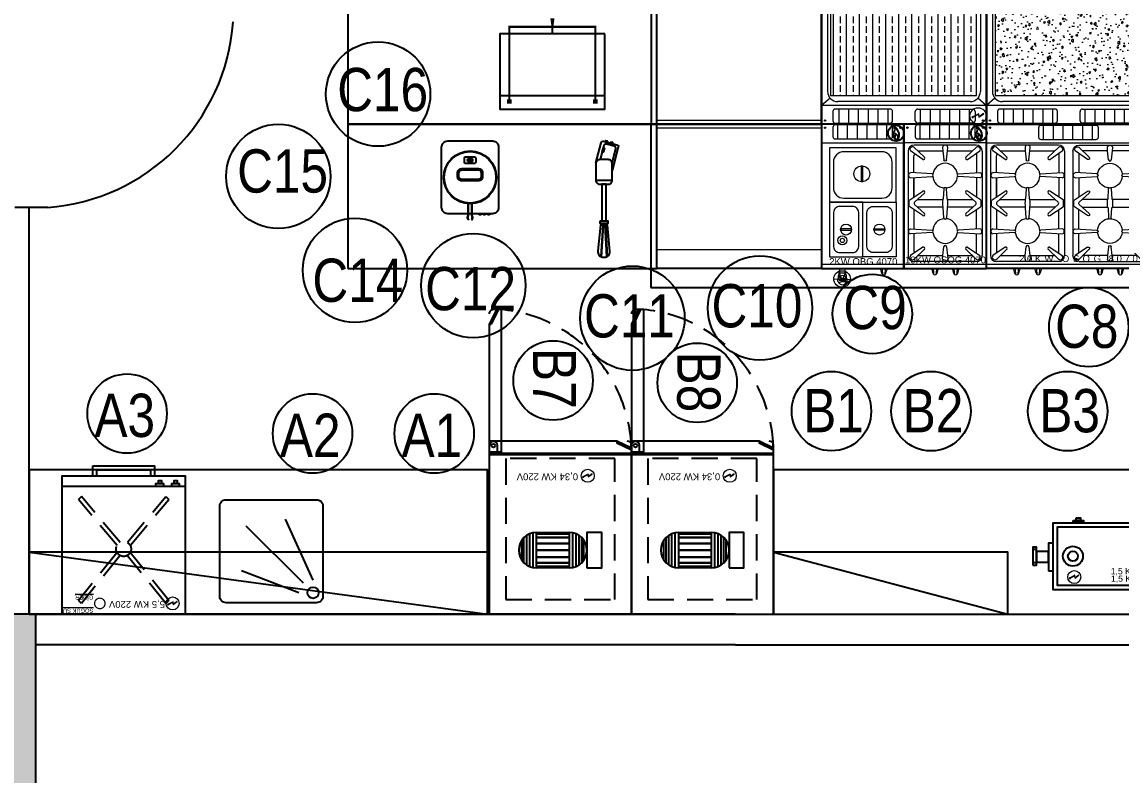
# Model space of a CAD drawing. Header units: millimetres. Extents: x 10088 to 21623, y -4423 to -852.
# Drawn here: x 19188 to 19721, y -1720 to -1354 of the extents above; entities that cross this region are included whole.
import ezdxf
from ezdxf.enums import TextEntityAlignment as Align

# ---------------------------------------------------------------- set-up
doc = ezdxf.new("R2010")
doc.units = ezdxf.units.MM
doc.linetypes.add('DASHED', pattern=[19.05, 12.7, -6.35])
doc.linetypes.add('DUZ', pattern=[0])
for name, color, linetype in [('Kıtc-002 Çizgi', 7, 'Continuous'), ('Kıtc-011 Elk Tes Yazı 001', 1, 'Continuous'), ('Kıtc-014 Elk Tes İşaretler', 1, 'Continuous'), ('Kıtc-016 Su Tes Yazı 001', 5, 'Continuous'), ('Kıtc-019 Su Tes İşaretler', 5, 'Continuous'), ('Kıtc-021 Gaz Tes Yazı 001', 3, 'Continuous'), ('Kıtc-024 Gaz Tes İşaretler', 3, 'Continuous'), ('MUTFAK', 2, 'DUZ')]:
    doc.layers.add(name, color=color, linetype=linetype)
doc.layers.add('TES_SU', color=150, linetype='Continuous', lineweight=25)
doc.styles.get("Standard").update_dxf_attribs({"font": 'arial.ttf'})
doc.styles.add('ÇAP100', font='ARIALN.TTF')

# ---------------------------------------------------------------- blocks, each defined once
blk = doc.blocks.new('A$C3D735FFB')
at = {"layer": 'Kıtc-002 Çizgi', "color": 30}
blk.add_lwpolyline([(0, 7.57), (51, 7.57), (51, 44.03), (0, 44.03)], close=True, dxfattribs=at)
blk.add_lwpolyline([(51, 37.48), (0, 37.48)], dxfattribs=at)
for points, const_width in [([(3.46, 40.35), (5.8, 40.35)], 2), ([(4.63, 40.03), (4.63, 4.11), (25.5, 4.11)], 1), ([(46.37, 40.03), (46.37, 4.11), (25.5, 4.11)], 1), ([(47.54, 40.35), (45.2, 40.35)], 2)]:
    blk.add_lwpolyline(points, dxfattribs=dict(at, const_width=const_width))
blk.add_lwpolyline([(25.44, 7.48, 1, 1, 0), (25.44, 3.72, 1, 2, 0), (25.44, 0, 2, 2, 0)], format="xyseb", dxfattribs=at)
blk = doc.blocks.new('A$C32643489')
at = {"layer": 'Kıtc-014 Elk Tes İşaretler', "linetype": 'Continuous', "lineweight": 0}
for p, q in [((3.63, 4.58), (1.2, 2.87)), ((1.2, 2.87), (1.26, 2.77)), ((1.26, 2.77), (3.51, 4.34)), ((3.51, 4.34), (3.63, 2.89)), ((3.75, 3.12), (3.63, 4.58)), ((3.63, 2.89), (6.55, 4.4)), ((6.48, 4.52), (3.75, 3.12)), ((7.08, 4.76), (6.36, 4.72)), ((6.36, 4.72), (6.46, 4.55)), ((6.46, 4.55), (6.67, 4.21)), ((6.55, 4.4), (6.48, 4.53)), ((6.67, 4.21), (7.08, 4.76))]:
    blk.add_line(p, q, dxfattribs=at)
blk.add_circle((3.95, 3.95), 3.95, dxfattribs=at)
blk = doc.blocks.new('A$C2FA44268')
at = {"layer": 'Kıtc-002 Çizgi', "lineweight": 5}
for centre, radius, start, end in [((-1419.73, -386.19), 1472.12, 15.2273, 15.33167), ((1.24, 0.51), 0.533, 185.4246, 251.8899), ((-30.55, -1.9), 31.74, 3.7631, 8.9605), ((1.6, 3.46), 3.5, 261.5295, 278.4705), ((0.83, 0.16), 0.305, 329.021, 5.0101), ((33.74, -1.9), 31.74, 171.0395, 176.2369), ((2.36, 0.16), 0.305, 174.9899, 210.979), ((1.95, 0.51), 0.533, 288.1101, 354.5754), ((1422.92, -386.19), 1472.12, 164.66833, 164.7727)]:
    blk.add_arc(centre, radius, start, end, dxfattribs=at)
blk = doc.blocks.new('A$C352D5F70')
at = {"layer": 'Kıtc-002 Çizgi', "lineweight": 5}
h = blk.add_hatch(dxfattribs=at)
h.set_pattern_fill('AR-CONC', color=30, scale=0.05, angle=45, style=0)
h.set_pattern_definition([(95, (11695.029, -19475.0084), (7.0047325, 5.877669), [0.9525, -10.4775]), (40, (11695.029, -19475.008), (-8.0009227, 5.5088364), [0.762, -8.3820292]), (145.451445, (11695.6124, -19474.519), (-0.99619, 11.386505), [0.8095004, -8.9045122]), (91.1842, (11693.233, -19473.212), (11.070512, 8.0976706), [1.42875, -15.71625]), (141.63556, (11694.155, -19472.538), (-0.354331, 17.141338), [1.214251, -13.35678]), (36.18415, (11693.233, -19473.212), (-0.354331, 17.141338), [1.142998, -12.572987]), (66, (11694.58, -19472.7634), (8.975999, 1.7447575), [0.9525, -10.4775]), (11, (11694.58, -19472.763), (-4.3269963, 8.6970597), [0.762, -8.382]), (116.451445, (11695.328, -19472.618), (4.6490026, 10.441817), [0.8095004, -8.904497]), (82.5, (11695.0287, -19475.0084), (-2.88027345, 3.0986707), [0, -8.2804, 0, -8.509, 0, -8.41375]), (52.5, (11695.0287, -19475.0084), (-1.1794864, 5.90435), [0, -4.8514, 0, -8.0899, 0, -3.20675]), (12.5, (11693.026, -19477.011), (4.99639315, 4.5913098), [0, -3.175, 0, -9.906, 0, -13.1445]), (2.5, (11692.128, -19477.909), (4.3381952, 6.1361196), [0, -4.1275, 0, -6.5786, 0, -9.3345])])
h.paths.add_polyline_path([(4.85, 16.39), (75.65, 16.39), (75.65, 59.15), (4.85, 59.15)])
at = {"layer": 'Kıtc-002 Çizgi', "color": 30, "lineweight": 5}
for p, q in [((5.47, 66.91), (5.47, 71.41)), ((6.62, 72.56), (33.35, 72.56)), ((8.31, 65.76), (8.31, 72.56)), ((13.07, 65.76), (13.07, 72.56)), ((17.83, 65.76), (17.83, 72.56)), ((22.6, 65.76), (22.6, 72.56)), ((27.36, 65.76), (27.36, 72.56)), ((32.12, 65.76), (32.12, 72.56)), ((34.5, 71.41), (34.5, 66.91)), ((45.5, 71.41), (45.5, 66.91)), ((73.38, 72.56), (46.65, 72.56)), ((47.88, 65.76), (47.88, 72.56)), ((52.64, 65.76), (52.64, 72.56)), ((57.4, 65.76), (57.4, 72.56)), ((62.17, 65.76), (62.17, 72.56)), ((66.93, 65.76), (66.93, 72.56)), ((71.69, 65.76), (71.69, 72.56)), ((74.53, 66.91), (74.53, 71.41)), ((0, 64.08), (4.09, 60.42)), ((0, 64.08), (80, 64.08)), ((33.35, 65.76), (6.62, 65.76)), ((46.65, 65.76), (73.38, 65.76)), ((75.91, 60.42), (80, 64.08)), ((7.84, 62.15), (72.16, 62.15)), ((2.9, 16.39), (2.9, 57.16)), ((77.1, 16.39), (77.1, 57.14)), ((80, 16.39), (0, 16.39)), ((2.5, 16.18), (2.5, 16.39)), ((77.5, 16.18), (77.5, 16.39)), ((7.79, 10.89), (72.21, 10.89)), ((7.97, 13.73), (7.97, 13.72)), ((0, 5.08), (80, 5.08))]:
    blk.add_line(p, q, dxfattribs=at)
at = {"layer": 'Kıtc-002 Çizgi', "color": 30, "linetype": 'Continuous', "lineweight": 15}
blk.add_line((12.77, 13.72), (12.77, 13.73), dxfattribs=at)
at = {"layer": 'Kıtc-002 Çizgi', "color": 30}
blk.add_lwpolyline([(0, 73.08), (80, 73.08), (80, 3.08), (0, 3.08)], close=True, dxfattribs=at)
at = {"layer": 'Kıtc-002 Çizgi', "color": 30, "lineweight": 5}
blk.add_lwpolyline([(4.85, 16.39), (75.65, 16.39), (75.65, 59.15), (4.85, 59.15)], close=True, dxfattribs=at)
for centre, radius in [((1.7, 71.33), 0.35), ((78.3, 71.33), 0.35), ((10.37, 13.72), 2.4)]:
    blk.add_circle(centre, radius, dxfattribs=at)
for centre, radius, start, end in [((6.62, 71.41), 1.15, 90, 180), ((33.35, 71.41), 1.15, 0, 90), ((46.65, 71.41), 1.15, 90, 180), ((73.38, 71.41), 1.15, 0, 90), ((6.62, 66.91), 1.15, 180, 270), ((33.35, 66.91), 1.15, 270, 0), ((46.65, 66.91), 1.15, 180, 270), ((73.38, 66.91), 1.15, 270, 0), ((7.87, 57.19), 4.97, 90.6702, 180.2515), ((72.13, 57.19), 4.97, 359.7485, 89.3298), ((7.79, 16.18), 5.3, 180, 270), ((72.21, 16.18), 5.3, 270, 0)]:
    blk.add_arc(centre, radius, start, end, dxfattribs=at)
at = {"layer": 'Kıtc-002 Çizgi', "color": 30}
for p in [(23.57, 0.04), (53.6, 0.04)]:
    blk.add_blockref('A$C2FA44268', p, dxfattribs=at)
at = {"layer": 'Kıtc-014 Elk Tes İşaretler', "color": 30}
blk.add_blockref('A$C32643489', (0.05, 65.13), dxfattribs=at)
at = {"layer": 'Kıtc-011 Elk Tes Yazı 001', "color": 30, "lineweight": 9, "insert": (11.3, 9.68), "char_height": 2.5714, "attachment_point": 1}
blk.add_mtext_dynamic_manual_height_columns('{\\f@Arial Unicode MS|b0|i0|c162|p34;\\H1.2865x;\\T1.5;400V 9KW OGE 8070\\H0.77731x; }', width=66.6175, gutter_width=50, heights=[0], dxfattribs=at)
blk = doc.blocks.new('A$C36714146')
at = {"layer": 'Kıtc-002 Çizgi', "lineweight": 5}
h = blk.add_hatch(dxfattribs=at)
h.set_pattern_fill('ANSI33', color=30, angle=45, style=0)
h.set_pattern_definition([(90, (-4049.425, -7543.323), (-6.35, 1e-15), []), (90, (-4046.25, -7540.148), (-6.35, 1e-15), [3.175, -1.5875])])
h.paths.add_polyline_path([(4.85, 16.39), (75.65, 16.39), (75.65, 59.15), (4.85, 59.15)])
at = {"layer": 'Kıtc-002 Çizgi', "color": 30, "lineweight": 5}
for p, q in [((5.47, 66.91), (5.47, 71.41)), ((6.62, 72.56), (33.35, 72.56)), ((8.31, 65.76), (8.31, 72.56)), ((13.07, 65.76), (13.07, 72.56)), ((17.83, 65.76), (17.83, 72.56)), ((22.6, 65.76), (22.6, 72.56)), ((27.36, 65.76), (27.36, 72.56)), ((32.12, 65.76), (32.12, 72.56)), ((34.5, 71.41), (34.5, 66.91)), ((45.5, 71.41), (45.5, 66.91)), ((73.38, 72.56), (46.65, 72.56)), ((47.88, 65.76), (47.88, 72.56)), ((52.64, 65.76), (52.64, 72.56)), ((57.4, 65.76), (57.4, 72.56)), ((62.17, 65.76), (62.17, 72.56)), ((66.93, 65.76), (66.93, 72.56)), ((71.69, 65.76), (71.69, 72.56)), ((74.53, 66.91), (74.53, 71.41)), ((0, 64.08), (80, 64.08)), ((0.06, 64.08), (4.09, 60.42)), ((33.35, 65.76), (6.62, 65.76)), ((46.65, 65.76), (73.38, 65.76)), ((75.91, 60.42), (80, 64.08)), ((7.84, 62.15), (72.16, 62.15)), ((2.9, 16.39), (2.9, 57.16)), ((77.1, 16.39), (77.1, 57.14)), ((80, 16.39), (0, 16.39)), ((2.5, 16.18), (2.5, 16.39)), ((77.5, 16.18), (77.5, 16.39)), ((7.79, 10.89), (72.21, 10.89)), ((7.97, 13.73), (7.97, 13.72)), ((0, 5.08), (80, 5.08))]:
    blk.add_line(p, q, dxfattribs=at)
at = {"layer": 'Kıtc-002 Çizgi', "color": 30, "linetype": 'Continuous', "lineweight": 15}
blk.add_line((12.77, 13.72), (12.77, 13.73), dxfattribs=at)
at = {"layer": 'Kıtc-002 Çizgi', "color": 30}
blk.add_lwpolyline([(0, 73.08), (80, 73.08), (80, 3.08), (0, 3.08)], close=True, dxfattribs=at)
at = {"layer": 'Kıtc-002 Çizgi', "color": 30, "lineweight": 5}
blk.add_lwpolyline([(4.85, 16.39), (75.65, 16.39), (75.65, 59.15), (4.85, 59.15)], close=True, dxfattribs=at)
for centre, radius in [((1.7, 71.33), 0.35), ((78.3, 71.33), 0.35), ((10.37, 13.72), 2.4)]:
    blk.add_circle(centre, radius, dxfattribs=at)
for centre, radius, start, end in [((6.62, 71.41), 1.15, 90, 180), ((33.35, 71.41), 1.15, 0, 90), ((46.65, 71.41), 1.15, 90, 180), ((73.38, 71.41), 1.15, 0, 90), ((6.62, 66.91), 1.15, 180, 270), ((33.35, 66.91), 1.15, 270, 0), ((46.65, 66.91), 1.15, 180, 270), ((73.38, 66.91), 1.15, 270, 0), ((7.87, 57.19), 4.97, 90.6702, 180.2515), ((72.13, 57.19), 4.97, 359.7485, 89.3298), ((7.79, 16.18), 5.3, 180, 270), ((72.21, 16.18), 5.3, 270, 0)]:
    blk.add_arc(centre, radius, start, end, dxfattribs=at)
at = {"layer": 'Kıtc-002 Çizgi', "color": 30}
for p in [(23.57, 0.04), (53.6, 0.04)]:
    blk.add_blockref('A$C2FA44268', p, dxfattribs=at)
at = {"layer": 'Kıtc-014 Elk Tes İşaretler', "color": 30}
blk.add_blockref('A$C32643489', (0.05, 65.13), dxfattribs=at)
at = {"layer": 'Kıtc-011 Elk Tes Yazı 001', "color": 30, "lineweight": 9, "insert": (5.32, 9.46), "char_height": 3.3081, "attachment_point": 1}
blk.add_mtext_dynamic_manual_height_columns('{\\f@Arial Unicode MS|b0|i0|c162|p34;\\T1.5;400V 9KW OGE 8070 N }', width=72.4606, gutter_width=50, heights=[0], dxfattribs=at)
blk = doc.blocks.new('Gİ')
at = {"layer": 'Kıtc-024 Gaz Tes İşaretler'}
blk.add_circle((1401, -3034.9), 38.3, dxfattribs=at)
for points, knots in [([(1385.6, -3042.2), (1388.1, -3035.9), (1399, -3020), (1384, -2991.9), (1410, -3016.8), (1414.3, -3034.7)], [12.776613, 12.776613, 12.776613, 12.776613, 30.852712, 43.460631, 77.656151, 77.656151, 77.656151, 77.656151]), ([(1414.3, -3034.7), (1418.3, -3051.4), (1401.9, -3082.3), (1390.8, -3054.9), (1385.6, -3042.2)], [77.656151, 77.656151, 77.656151, 77.656151, 109.670532, 137.365521, 137.365521, 137.365521, 137.365521]), ([(1394.6, -3055.1), (1395.8, -3051.9), (1401.3, -3044), (1393.8, -3030), (1406.8, -3042.4), (1408.9, -3051.3)], [12.776613, 12.776613, 12.776613, 12.776613, 30.852712, 43.460631, 77.656151, 77.656151, 77.656151, 77.656151]), ([(1408.9, -3051.3), (1410.9, -3059.7), (1402.7, -3075.2), (1397.2, -3061.5), (1394.6, -3055.1)], [77.656151, 77.656151, 77.656151, 77.656151, 109.670532, 137.365521, 137.365521, 137.365521, 137.365521])]:
    blk.add_open_spline(points, degree=3, knots=knots, dxfattribs=at)
blk = doc.blocks.new('A$C2D8E6C61')
at = {"layer": 'Kıtc-002 Çizgi', "color": 30, "lineweight": 5}
for p, q in [((0, 53.5), (0, 3)), ((7.13, 49.58), (1.14, 53.66)), ((7.92, 50.59), (2.85, 55.45)), ((33, 56.5), (3, 56.5)), ((4.74, 53.65), (16.87, 53.65)), ((16.78, 55.31), (16.87, 53.65)), ((16.87, 53.65), (17.36, 49.34)), ((18.64, 49.34), (19.14, 53.65)), ((19.14, 53.65), (19.22, 55.31)), ((19.15, 53.65), (31.27, 53.65)), ((28.08, 50.59), (33.15, 55.45)), ((28.87, 49.58), (34.86, 53.66)), ((36, 53.5), (36, 3)), ((2.85, 43.11), (2.85, 51.25)), ((33.15, 52.5), (33.15, 43.03)), ((11.67, 42.5), (1.13, 43.13)), ((24.33, 42.5), (34.87, 43.13)), ((1.16, 40.67), (11.67, 41.3)), ((2.85, 40.69), (2.85, 31.33)), ((2.85, 31.33), (2.85, 40.69)), ((34.84, 40.67), (24.33, 41.3)), ((33.15, 40.77), (33.15, 31.33)), ((17.36, 35.33), (17.07, 30.48)), ((18.93, 30.48), (18.64, 35.33)), ((3.14, 27.72), (7.92, 23.29)), ((4.62, 30.15), (16.83, 30.15)), ((19.17, 30.15), (31.38, 30.15)), ((32.86, 27.72), (28.08, 23.29)), ((2.85, 25.17), (2.85, 15.81)), ((16.84, 26.35), (4.62, 26.35)), ((17.36, 21.22), (17.07, 26.06)), ((18.93, 26.06), (18.64, 21.22)), ((31.38, 26.35), (19.17, 26.35)), ((33.15, 15.73), (33.15, 25.17)), ((11.67, 14), (1.13, 13.37)), ((1.16, 15.83), (11.67, 15.2)), ((2.85, 13.39), (2.85, 5.25)), ((34.84, 15.83), (24.33, 15.2)), ((24.33, 14), (34.87, 13.37)), ((33.15, 4), (33.15, 13.47)), ((7.13, 6.92), (1.14, 2.84)), ((7.92, 5.91), (2.85, 1.05)), ((16.87, 2.85), (17.36, 7.16)), ((18.64, 7.16), (19.14, 2.85)), ((28.08, 5.91), (33.15, 1.05)), ((28.87, 6.92), (34.86, 2.84)), ((4.74, 2.85), (16.87, 2.85)), ((16.78, 1.19), (16.87, 2.85)), ((19.14, 2.85), (19.22, 1.19)), ((19.15, 2.85), (31.27, 2.85)), ((33, 0), (3, 0))]:
    blk.add_line(p, q, dxfattribs=at)
for points in [[(7.13, 22.28), (0.77, 26.57, -0.249136), (0.55, 26.99), (0.55, 29.51, -0.249136), (0.77, 29.93), (7.13, 34.22)], [(28.87, 22.28), (35.23, 26.57, 0.249136), (35.45, 26.99), (35.45, 29.51, 0.249136), (35.23, 29.93), (28.87, 34.22)]]:
    blk.add_lwpolyline(points, format="xyb", dxfattribs=at)
for points in [[(7.92, 33.21), (3.14, 28.78)], [(28.08, 33.21), (32.86, 28.78)]]:
    blk.add_lwpolyline(points, dxfattribs=at)
for centre, radius, start, end in [((3, 53.5), 3, 90, 180), ((2.13, 54.42), 1.25, 55.2544, 217.3591), ((18, 55.37), 1.22, 151.9508, 183.0883), ((18, 55.17), 1.33, 35.9903, 144.0097), ((18, 55.37), 1.22, 356.9305, 28.0492), ((33, 53.5), 3, 0, 90), ((33.87, 54.42), 1.25, 322.6409, 124.7456), ((5.8, 50.7), 3, 149.0111, 169.5247), ((7.5, 50.11), 0.646, 235.1408, 48.5959), ((28.5, 50.11), 0.646, 131.4041, 304.8592), ((1.41, 41.9), 1.26, 102.9203, 258.8244), ((18, 41.7), 6, 6.2702, 173.7298), ((34.59, 41.9), 1.26, 281.1756, 77.0797), ((11.64, 41.9), 0.602, 272.4274, 87.5727), ((18, 41.7), 6, 182.6662, 265.8289), ((18, 41.7), 6, 282.9914, 357.3338), ((24.36, 41.9), 0.602, 92.4273, 267.5726), ((7.5, 33.69), 0.646, 311.3079, 124.706), ((18, 35.29), 0.644, 3.3626, 176.6375), ((18, 41.7), 6, 274.1711, 282.9914), ((28.5, 33.69), 0.646, 55.294, 228.6921), ((3.59, 28.25), 0.699, 130.4093, 229.5907), ((42.29, 28.27), 25.53, 175.7844, 184.3218), ((16.59, 30.58), 0.494, 300.1035, 349.0162), ((19.41, 30.58), 0.494, 190.9838, 239.8963), ((-6.29, 28.27), 25.53, 355.6782, 4.2156), ((32.41, 28.25), 0.699, 310.4093, 49.5907), ((4.85, 24.35), 2, 90, 96.8263), ((7.5, 22.81), 0.646, 235.294, 48.6922), ((16.74, 26.03), 0.33, 5.2662, 73.2198), ((19.26, 26.03), 0.33, 106.7802, 174.7338), ((28.5, 22.81), 0.646, 131.3078, 304.706), ((18, 14.8), 6, 94.1711, 177.3338), ((18, 21.26), 0.644, 183.3625, 356.6374), ((18, 14.8), 6, 77.0086, 85.8289), ((18, 14.8), 6, 2.6662, 77.0086), ((1.41, 14.6), 1.26, 101.1756, 257.0797), ((11.64, 14.6), 0.602, 272.4273, 87.5726), ((18, 14.8), 6, 186.2702, 353.7298), ((24.36, 14.6), 0.602, 92.4274, 267.5727), ((34.59, 14.6), 1.26, 282.9203, 78.8244), ((7.5, 6.39), 0.646, 311.4041, 124.8592), ((28.5, 6.39), 0.646, 55.1408, 228.5959), ((3, 3), 3, 180, 270), ((2.13, 2.08), 1.25, 142.6409, 304.7456), ((5.8, 5.8), 3, 190.4753, 210.9889), ((18, 1.13), 1.22, 176.9117, 208.0492), ((18, 1.33), 1.33, 215.9903, 324.0097), ((18, 1.13), 1.22, 331.9508, 3.0695), ((33, 3), 3, 270, 0), ((33.87, 2.08), 1.25, 235.2544, 37.3591)]:
    blk.add_arc(centre, radius, start, end, dxfattribs=at)
at = {"layer": 'Kıtc-002 Çizgi', "color": 30, "lineweight": 5, "extrusion": (0, 0, -1)}
for centre, major_axis, ratio, start_param, end_param in [((18, 49.38), (0, -0.643), 0.999943, 4.777235, 7.788827), ((3.15, 43.12), (-0.212, -0.224), 0.948941, 0.757394, 0.785398), ((2.15, 40.7), (-0.212, -0.219), 0.969584, 3.920505, 3.926991), ((3.15, 40.68), (0.212, -0.224), 0.948941, 2.356194, 2.384199)]:
    blk.add_ellipse(centre, major_axis=major_axis, ratio=ratio, start_param=start_param, end_param=end_param, dxfattribs=at)
at = {"layer": 'Kıtc-002 Çizgi', "color": 30, "lineweight": 5}
for centre, major_axis, ratio, start_param, end_param in [((19.18, 30.45), (0.224, 0.212), 0.948911, 3.915258, 3.926991), ((19.18, 26.05), (0.224, -0.212), 0.948911, 2.356194, 2.379662), ((2.15, 15.8), (-0.212, 0.219), 0.969584, 3.920505, 3.926991), ((3.15, 15.82), (0.212, 0.224), 0.948941, 2.356194, 2.384199), ((3.15, 13.38), (-0.212, 0.224), 0.948941, 0.757394, 0.785398), ((32.85, 15.82), (-0.212, 0.224), 0.948942, 3.89886, 3.926991), ((32.85, 13.38), (0.212, 0.224), 0.948942, 5.497787, 5.525918), ((18, 7.12), (0, 0.643), 0.999943, 4.777235, 7.788827)]:
    blk.add_ellipse(centre, major_axis=major_axis, ratio=ratio, start_param=start_param, end_param=end_param, dxfattribs=at)
blk = doc.blocks.new('A$C49821774')
at = {"layer": 'Kıtc-002 Çizgi', "color": 30, "lineweight": 5}
for p, q in [((6.27, 71.53), (6.27, 67.03)), ((34.15, 72.68), (7.42, 72.68)), ((8.65, 65.88), (8.65, 72.68)), ((13.41, 65.88), (13.41, 72.68)), ((18.17, 65.88), (18.17, 72.68)), ((22.94, 65.88), (22.94, 72.68)), ((27.7, 65.88), (27.7, 72.68)), ((32.46, 65.88), (32.46, 72.68)), ((35.3, 67.03), (35.3, 71.53)), ((0.78, 64.17), (40.78, 64.17)), ((7.42, 65.88), (34.15, 65.88))]:
    blk.add_line(p, q, dxfattribs=at)
at = {"layer": 'Kıtc-002 Çizgi', "lineweight": 5}
blk.add_line((0.78, 5.08), (40.78, 5.08), dxfattribs=at)
at = {"layer": 'Kıtc-002 Çizgi', "color": 30}
blk.add_lwpolyline([(0.78, 3.08), (40.78, 3.08), (40.78, 73.08), (0.78, 73.08)], close=True, dxfattribs=at)
at = {"layer": 'Kıtc-002 Çizgi', "lineweight": 5}
for centre in [(2.48, 71.38), (39.08, 71.38)]:
    blk.add_circle(centre, 0.35, dxfattribs=at)
at = {"layer": 'Kıtc-002 Çizgi', "color": 30, "lineweight": 5}
for centre, start, end in [((7.42, 71.53), 90, 180), ((34.15, 71.53), 0, 90), ((7.42, 67.03), 180, 270), ((34.15, 67.03), 270, 0)]:
    blk.add_arc(centre, 1.15, start, end, dxfattribs=at)
at = {"layer": 'Kıtc-002 Çizgi'}
blk.add_blockref('A$C2D8E6C61', (2.78, 6.4), dxfattribs=at)
at = {"layer": 'Kıtc-002 Çizgi', "color": 30}
for p in [(14.21, 0.04), (24.28, 0.04)]:
    blk.add_blockref('A$C2FA44268', p, dxfattribs=at)
at = {"layer": 'Kıtc-021 Gaz Tes Yazı 001', "lineweight": 5, "xscale": 0.1, "yscale": 0.1, "zscale": 0.1}
blk.add_blockref('Gİ', (-102.96, 372.18), dxfattribs=at)
at = {"layer": 'Kıtc-021 Gaz Tes Yazı 001', "lineweight": 5, "insert": (1.3, 8.82), "char_height": 3.3081, "attachment_point": 1}
blk.add_mtext_dynamic_manual_height_columns('{\\f@Arial Unicode MS|b0|i0|c162|p34;10KW OSOG 4070}', width=39.5191, gutter_width=50, heights=[0], dxfattribs=at)
blk = doc.blocks.new('A$C62805AD2')
at = {"layer": 'Kıtc-002 Çizgi', "color": 30, "lineweight": 5}
for p, q in [((25.38, 71.33), (25.38, 66.83)), ((53.26, 72.47), (26.53, 72.47)), ((27.76, 65.68), (27.76, 72.47)), ((32.52, 65.68), (32.52, 72.47)), ((37.29, 65.68), (37.29, 72.47)), ((42.05, 65.68), (42.05, 72.47)), ((46.81, 65.68), (46.81, 72.47)), ((51.57, 65.68), (51.57, 72.47)), ((54.41, 66.83), (54.41, 71.33)), ((0, 64.08), (80, 64.08)), ((26.53, 65.68), (53.26, 65.68))]:
    blk.add_line(p, q, dxfattribs=at)
at = {"layer": 'Kıtc-002 Çizgi', "color": 30, "linetype": 'Continuous', "lineweight": 5}
blk.add_line((0, 5.08), (80, 5.08), dxfattribs=at)
at = {"layer": 'Kıtc-002 Çizgi', "color": 30}
blk.add_lwpolyline([(80, 3.08), (0, 3.08), (0, 73.08), (80, 73.08)], close=True, dxfattribs=at)
at = {"layer": 'Kıtc-002 Çizgi', "color": 30, "lineweight": 5}
for centre in [(1.7, 71.38), (78.3, 71.38)]:
    blk.add_circle(centre, 0.35, dxfattribs=at)
for centre, start, end in [((26.53, 71.33), 90, 180), ((53.26, 71.33), 0, 90), ((26.53, 66.83), 180, 270), ((53.26, 66.83), 270, 0)]:
    blk.add_arc(centre, 1.15, start, end, dxfattribs=at)
at = {"layer": 'Kıtc-002 Çizgi', "color": 30}
for name, p in [('A$C2D8E6C61', (2, 6.4)), ('A$C2FA44268', (13.17, 0.04)), ('A$C2FA44268', (23.56, 0.04)), ('A$C2FA44268', (53.57, 0.04)), ('A$C2FA44268', (63.43, 0.04))]:
    blk.add_blockref(name, p, dxfattribs=at)
at = {"layer": 'Kıtc-002 Çizgi', "color": 30, "xscale": -1}
blk.add_blockref('A$C2D8E6C61', (78, 6.4), dxfattribs=at)
at = {"layer": 'Kıtc-021 Gaz Tes Yazı 001', "color": 30, "lineweight": 5, "xscale": 0.1, "yscale": 0.1, "zscale": 0.1}
blk.add_blockref('Gİ', (-63.75, 372.18), dxfattribs=at)
at = {"layer": 'Kıtc-021 Gaz Tes Yazı 001', "color": 30, "lineweight": 5, "insert": (15.88, 9.44), "char_height": 3.3081, "attachment_point": 1}
blk.add_mtext_dynamic_manual_height_columns('{\\f@Arial Unicode MS|b0|i0|c162|p34;\\T1.5;20KW OSOG 8070}', width=55.9867, gutter_width=50, heights=[0], dxfattribs=at)
blk = doc.blocks.new('A$C48F9495B')
at = {"layer": 'Kıtc-002 Çizgi'}
h = blk.add_hatch(color=30, dxfattribs=at)
edge = h.paths.add_edge_path()
edge.add_arc((14, 28.94), 1.2, 0, 360)
at = {"layer": 'Kıtc-002 Çizgi', "color": 30}
for p, q in [((13.3, 0.16), (13.18, 0)), ((14.7, 0.16), (14.82, 0))]:
    blk.add_line(p, q, dxfattribs=at)
blk.add_lwpolyline([(14.9, 3.07), (25, 3.07, 0.414214), (28, 6.07), (28, 35.07, 0.414214), (25, 38.07), (3, 38.07, 0.414214), (0, 35.07), (0, 6.07, 0.414214), (3, 3.07), (13.1, 3.07)], format="xyb", dxfattribs=at)
for points in [[(11.94, 30.5), (16.06, 30.5, -0.414214), (16.73, 29.82), (16.73, 27.96, -0.414214), (16.06, 27.29), (11.94, 27.29, -0.414214), (11.27, 27.96), (11.27, 29.82, -0.414214)], [(9.96, 24.82), (18.04, 24.82, -0.414214), (20.06, 22.79), (20.06, 20.87, -0.414214), (18.04, 18.84), (9.96, 18.84, -0.414214), (7.94, 20.87), (7.94, 22.79, -0.414214)], [(9.96, 24.14), (18.04, 24.14, -0.414214), (19.39, 22.79), (19.39, 20.87, -0.414214), (18.04, 19.52), (9.96, 19.52, -0.414214), (8.61, 20.87), (8.61, 22.79, -0.414214)]]:
    blk.add_lwpolyline(points, format="xyb", close=True, dxfattribs=at)
for points in [[(13.1, 2.12), (13.1, 7.75)], [(13.3, 2.03), (13.3, 7.75)], [(14.7, 7.75), (14.7, 2.03)], [(14.9, 7.75), (14.9, 2.12)], [(13.3, 3.07), (14.7, 3.07)]]:
    blk.add_lwpolyline(points, dxfattribs=at)
for points in [[(18.03, 3.07), (19.64, 3.07), (19.64, 2.61), (18.03, 2.61)], [(18.54, 2.61), (19.14, 2.61), (19.14, 2.36), (18.54, 2.36)], [(20.13, 3.07), (21.74, 3.07), (21.74, 2.61), (20.13, 2.61)], [(20.63, 2.61), (21.23, 2.61), (21.23, 2.36), (20.63, 2.36)], [(22.22, 3.07), (23.84, 3.07), (23.84, 2.61), (22.22, 2.61)], [(22.73, 2.61), (23.33, 2.61), (23.33, 2.36), (22.73, 2.36)]]:
    blk.add_lwpolyline(points, close=True, dxfattribs=at)
for centre, radius in [((14, 20.57), 12.82), ((14, 20.57), 12.55), ((14, 28.94), 1.2)]:
    blk.add_circle(centre, radius, dxfattribs=at)
for radius, start, end in [(1.36, 131.0867, 233.2489), (1.16, 126.7511, 233.2489), (1.16, 306.7511, 53.2489), (1.36, 306.7511, 48.9133)]:
    blk.add_arc((14, 1.09), radius, start, end, dxfattribs=at)
blk = doc.blocks.new('A$C7F9F7AFD')
at = {"layer": 'Kıtc-002 Çizgi', "color": 30}
for p, q in [((0, 37.38), (8, 37.38)), ((3.34, 15.5), (2.38, 0.32)), ((3.61, 15.5), (2.64, 0.2)), ((4.39, 15.5), (5.2, 0.18)), ((4.66, 15.49), (5.46, 0.29))]:
    blk.add_line(p, q, dxfattribs=at)
for points in [[(0.07, 45.84), (2.55, 55.55, -0.414214), (3.76, 56.27), (4.4, 56.11)], [(7.96, 45.79), (9.72, 52.69, 0.414214), (9, 53.91), (5.12, 54.89, 0.414214), (3.9, 54.17), (2.17, 47.38)], [(4.4, 56.11), (10.21, 54.63, -0.414214), (10.93, 53.41), (8, 41.92)]]:
    blk.add_lwpolyline(points, format="xyb", dxfattribs=at)
for points in [[(4.56, 56.07), (5.67, 55.79), (5.74, 56.07, 0.414214), (5.6, 56.31), (4.88, 56.49, 0.414214), (4.64, 56.35)], [(2, 35.38), (6, 35.38, 0.414214), (8, 37.38), (8, 45.38, 0.414214), (6, 47.38), (2, 47.38, 0.414214), (0, 45.38), (0, 37.38, 0.414214)], [(3.59, 0.01), (4.24, 0, 0.462851), (6.82, 2.99), (5.65, 15.49), (2.35, 15.51), (1.06, 3.04, 0.462851)]]:
    blk.add_lwpolyline(points, format="xyb", close=True, dxfattribs=at)
for points in [[(7.11, 55.42), (8.22, 55.14), (8.34, 55.61), (7.23, 55.89)], [(4.21, 52.92), (3.71, 50.97), (3.13, 51.12), (3.62, 53.07)], [(2.15, 17.61), (5.85, 17.61), (5.85, 16.38), (2.15, 16.38)], [(3.23, 16.38), (4.77, 16.38), (4.77, 15.5), (3.23, 15.5)]]:
    blk.add_lwpolyline(points, close=True, dxfattribs=at)
for points in [[(5, 17.61), (5, 35.38), (3, 35.38), (3, 17.61)], [(3, 16.38), (5, 16.38)]]:
    blk.add_lwpolyline(points, dxfattribs=at)
blk = doc.blocks.new('A$C29431E44')
at = {"layer": 'Kıtc-014 Elk Tes İşaretler', "linetype": 'Continuous', "lineweight": 0}
for p, q in [((2.9, 3.66), (0.96, 2.3)), ((0.96, 2.3), (1, 2.21)), ((1, 2.21), (2.81, 3.48)), ((2.81, 3.48), (2.9, 2.31)), ((3, 2.49), (2.9, 3.66)), ((2.9, 2.31), (5.24, 3.52)), ((5.18, 3.62), (3, 2.49)), ((5.66, 3.81), (5.09, 3.77)), ((5.09, 3.77), (5.17, 3.64)), ((5.17, 3.64), (5.34, 3.36)), ((5.24, 3.52), (5.19, 3.62)), ((5.34, 3.36), (5.66, 3.81))]:
    blk.add_line(p, q, dxfattribs=at)
blk.add_circle((3.16, 3.16), 3.16, dxfattribs=at)
blk = doc.blocks.new('A$C3EB96BCA')
at = {"layer": 'Kıtc-002 Çizgi', "color": 6}
for points in [[(64.59, 1.1), (69.7, 1.1), (69.7, 0), (64.59, 0)], [(66.1, 2.31), (68.19, 2.31), (68.19, 1.1), (66.1, 1.1)], [(110, -32.5), (55, -32.5), (55, 0), (110, 0)], [(108, -30.5), (57, -30.5), (57, -2), (108, -2)], [(45, -20.67), (46.78, -20.67), (46.78, -11.83), (45, -11.83)], [(46.78, -19.06), (52.75, -19.06), (52.75, -13.92), (46.78, -13.92)]]:
    blk.add_lwpolyline(points, close=True, dxfattribs=at)
for points in [[(55, -9.98), (52.75, -9.98), (52.75, -23.32)], [(46.78, -12.96), (45, -12.96)], [(46.78, -19.54), (45, -19.54)], [(52.75, -23.32), (55, -23.32)]]:
    blk.add_lwpolyline(points, dxfattribs=at)
for radius in [4.84, 2.42]:
    blk.add_circle((64.56, -16.25), radius, dxfattribs=at)
at = {"layer": 'Kıtc-014 Elk Tes İşaretler', "color": 6, "rotation": 180}
blk.add_blockref('A$C29431E44', (68.38, -23.22), dxfattribs=at)
at = {"layer": 'Kıtc-011 Elk Tes Yazı 001', "color": 6, "char_height": 3, "attachment_point": 1}
for s, insert in [('{\\f@Arial Unicode MS|b0|i0|c162|p34;1,5 KW 400V }', (82.89, -22.04)), ('{\\f@Arial Unicode MS|b0|i0|c162|p34;1,5 KW 220V }', (83.01, -25.63))]:
    blk.add_mtext_dynamic_manual_height_columns(s, width=31.2688, gutter_width=50, heights=[0], dxfattribs=dict(at, insert=insert))
blk = doc.blocks.new('A$C4E3860C5')
at = {"layer": 'Kıtc-014 Elk Tes İşaretler', "linetype": 'Continuous', "lineweight": 0}
for p, q in [((2.9, 3.66), (0.96, 2.3)), ((0.96, 2.3), (1, 2.21)), ((1, 2.21), (2.81, 3.48)), ((2.81, 3.48), (2.9, 2.31)), ((3, 2.49), (2.9, 3.66)), ((2.9, 2.31), (5.24, 3.52)), ((5.18, 3.62), (3, 2.49)), ((5.66, 3.81), (5.09, 3.77)), ((5.09, 3.77), (5.17, 3.64)), ((5.17, 3.64), (5.34, 3.36)), ((5.24, 3.52), (5.19, 3.62)), ((5.34, 3.36), (5.66, 3.81))]:
    blk.add_line(p, q, dxfattribs=at)
blk.add_circle((3.16, 3.16), 3.16, dxfattribs=at)
blk = doc.blocks.new('A$C563B523B')
at = {"layer": 'Kıtc-002 Çizgi', "color": 6}
for p, q in [((0, 4.5), (7, 1)), ((0, 3.5), (7, 0)), ((7, 0), (7, 1))]:
    blk.add_line(p, q, dxfattribs=at)
blk.add_lwpolyline([(7, 0), (69, 0), (69, 6), (0, 6), (0, 2)], dxfattribs=at)
blk.add_arc((2, 2), 2, 180, 270, dxfattribs=at)
blk = doc.blocks.new('A$C3343078A')
at = {"layer": 'Kıtc-002 Çizgi', "color": 6}
for p, q in [((0, 4.5), (7, 1)), ((0, 3.5), (7, 0)), ((7, 0), (7, 1))]:
    blk.add_line(p, q, dxfattribs=at)
blk.add_lwpolyline([(7, 0), (69, 0), (69, 6), (0, 6), (0, 2)], dxfattribs=at)
blk.add_arc((2, 2), 2, 180, 270, dxfattribs=at)
blk = doc.blocks.new('A$C7D3845E6')
at = {"layer": 'Kıtc-002 Çizgi', "color": 6}
for p, q in [((24.07, 122.91), (24.07, 110.69)), ((25.38, 123.98), (25.38, 109.62)), ((26.87, 124.78), (26.87, 108.82)), ((28.49, 125.27), (28.49, 108.33)), ((47.71, 125.27), (47.71, 108.33)), ((49.33, 124.78), (49.33, 108.82)), ((50.82, 123.98), (50.82, 109.62)), ((52.13, 122.91), (52.13, 110.69)), ((23, 121.6), (23, 112)), ((53.2, 121.6), (53.2, 112))]:
    blk.add_line(p, q, dxfattribs=at)
for points in [[(0, 70.3), (69, 70.3), (69, 147.8), (0, 147.8)], [(21.54, 125.44), (14.34, 125.44), (14.34, 108.16), (21.54, 108.16)], [(30.18, 125.44), (46.02, 125.44), (46.02, 108.16), (30.18, 108.16)], [(30.18, 124.78), (46.02, 124.78), (46.02, 122.91), (30.18, 122.91)], [(30.18, 122.91), (46.02, 122.91), (46.02, 120.11), (30.18, 120.11)], [(30.18, 120.11), (46.02, 120.11), (46.02, 116.8), (30.18, 116.8)], [(30.18, 116.8), (46.02, 116.8), (46.02, 113.49), (30.18, 113.49)], [(30.18, 113.49), (46.02, 113.49), (46.02, 110.69), (30.18, 110.69)], [(30.18, 110.69), (46.02, 110.69), (46.02, 108.82), (30.18, 108.82)], [(0, 69.8), (69, 69.8), (69, 70.3), (0, 70.3)]]:
    blk.add_lwpolyline(points, close=True, dxfattribs=at)
at = {"layer": 'Kıtc-002 Çizgi', "color": 6, "linetype": 'DASHED'}
blk.add_lwpolyline([(8, 72.3), (61, 72.3), (61, 140.8), (8, 140.8)], close=True, dxfattribs=at)
at = {"layer": 'Kıtc-002 Çizgi', "color": 6}
blk.add_lwpolyline([(69, 65.8), (69, 70.3), (65, 70.3), (65, 65.8)], dxfattribs=at)
blk.add_circle((67, 66.01), 0.867, dxfattribs=at)
for centre, radius, start, end in [((30.18, 116.8), 8.64, 90, 270), ((46.02, 116.8), 8.64, 270, 90), ((67, 66.01), 2.01, 186.0256, 353.9744)]:
    blk.add_arc(centre, radius, start, end, dxfattribs=at)
at = {"layer": 'Kıtc-002 Çizgi', "color": 6, "linetype": 'DASHED'}
blk.add_arc((69.28, 69.02), 69.3, 181.4201, 264.7997, dxfattribs=at)
at = {"layer": 'Kıtc-002 Çizgi', "color": 6}
for name, p in [('A$C4E3860C5', (18.04, 77.53)), ('A$C563B523B', (0, 63.8))]:
    blk.add_blockref(name, p, dxfattribs=at)
at = {"layer": 'Kıtc-002 Çizgi', "color": 6, "rotation": 90}
blk.add_blockref('A$C3343078A', (69, 0), dxfattribs=at)
at = {"layer": 'Kıtc-011 Elk Tes Yazı 001', "color": 6, "insert": (25.86, 82.81), "char_height": 3.3081, "attachment_point": 1}
blk.add_mtext_dynamic_manual_height_columns('{\\f@Arial Unicode MS|b0|i0|c162|p34;0,34 KW 220V }', width=29.8536, gutter_width=50, heights=[0], dxfattribs=at)
blk = doc.blocks.new('A$C2A916B9D')
at = {"layer": 'Kıtc-002 Çizgi', "color": 30, "lineweight": 5}
for p, q in [((0, 61), (80, 61)), ((0, 61), (80, 61)), ((0, 2), (80, 2))]:
    blk.add_line(p, q, dxfattribs=at)
at = {"layer": 'Kıtc-002 Çizgi', "color": 30}
blk.add_lwpolyline([(80, 0), (0, 0), (0, 70), (80, 70)], close=True, dxfattribs=at)
blk = doc.blocks.new('A$C6CB009EE')
at = {"layer": 'Kıtc-019 Su Tes İşaretler', "color": 4, "linetype": 'Continuous', "lineweight": 0}
for p, q in [((2.39, 7.7), (3.03, 5.56)), ((3.03, 5.56), (3.98, 3.69)), ((5.01, 5.56), (4.07, 3.69)), ((5.66, 7.7), (5.01, 5.56)), ((0, 4.02), (2.6, 3.94)), ((2.6, 3.94), (2.56, 3.49)), ((2.57, 3.62), (2.56, 3.49)), ((2.56, 3.49), (5.78, 3.38)), ((2.56, 3.49), (5.78, 3.38)), ((5.8, 3.51), (2.57, 3.62)), ((2.57, 3.62), (5.8, 3.51)), ((3.98, 3.69), (4.02, 3.69)), ((4.07, 3.69), (4.02, 3.69)), ((5.78, 3.38), (5.86, 3.87)), ((5.78, 3.38), (5.8, 3.51)), ((5.86, 3.87), (8.03, 3.69))]:
    blk.add_line(p, q, dxfattribs=at)
blk.add_circle((4.02, 4.02), 4.02, dxfattribs=at)
blk = doc.blocks.new('A$C3A6F43C2')
at = {"layer": 'Kıtc-024 Gaz Tes İşaretler'}
blk.add_circle((3.83, 3.83), 3.83, dxfattribs=at)
for points, knots in [([(2.3, 3.11), (2.55, 3.74), (3.63, 5.32), (2.14, 8.14), (4.73, 5.65), (5.16, 3.86)], [12.776613, 12.776613, 12.776613, 12.776613, 30.852712, 43.460631, 77.656151, 77.656151, 77.656151, 77.656151]), ([(5.16, 3.86), (5.57, 2.18), (3.92, -0.9), (2.81, 1.84), (2.3, 3.11)], [77.656151, 77.656151, 77.656151, 77.656151, 109.670532, 137.365521, 137.365521, 137.365521, 137.365521]), ([(3.2, 1.82), (3.32, 2.13), (3.86, 2.92), (3.12, 4.33), (4.41, 3.09), (4.63, 2.19)], [12.776613, 12.776613, 12.776613, 12.776613, 30.852712, 43.460631, 77.656151, 77.656151, 77.656151, 77.656151]), ([(4.63, 2.19), (4.83, 1.35), (4.01, -0.19), (3.45, 1.18), (3.2, 1.82)], [77.656151, 77.656151, 77.656151, 77.656151, 109.670532, 137.365521, 137.365521, 137.365521, 137.365521])]:
    blk.add_open_spline(points, degree=3, knots=knots, dxfattribs=at)
blk = doc.blocks.new('A$C5C934B58')
at = {"layer": 'Kıtc-002 Çizgi', "color": 30, "linetype": 'Continuous', "lineweight": 15}
for p, q in [((40, 79.17), (0, 79.17)), ((0, 9.17), (40, 9.17))]:
    blk.add_line(p, q, dxfattribs=at)
at = {"layer": 'Kıtc-002 Çizgi', "color": 30, "lineweight": 5}
for p, q in [((5.47, 77.62), (5.47, 73.13)), ((33.35, 78.77), (6.62, 78.77)), ((7.86, 71.98), (7.86, 78.77)), ((12.62, 71.98), (12.62, 78.77)), ((17.38, 71.98), (17.38, 78.77)), ((22.14, 71.98), (22.14, 78.77)), ((26.91, 71.98), (26.91, 78.77)), ((31.67, 71.98), (31.67, 78.77)), ((34.5, 73.13), (34.5, 77.62)), ((6.62, 71.98), (33.35, 71.98))]:
    blk.add_line(p, q, dxfattribs=at)
at = {"layer": 'Kıtc-002 Çizgi', "color": 30, "lineweight": 9}
for p, q in [((0, 70.17), (40, 70.17)), ((0, 11.17), (40, 11.17)), ((8.29, 5.84), (8.09, 5.64)), ((8.09, 5.64), (8.09, 4.35)), ((8.39, 7.04), (8.29, 5.84)), ((8.39, 7.04), (11.79, 7.04)), ((8.76, 9.17), (8.76, 7.04)), ((11.43, 7.04), (11.43, 9.17)), ((11.89, 5.84), (11.79, 7.04)), ((12.09, 5.64), (11.89, 5.84)), ((12.09, 4.35), (12.09, 5.64)), ((8.09, 2.64), (8.09, 2.64)), ((8.09, 2.64), (8.1, 2.64)), ((12.17, 2.69), (9.4, 2.69)), ((9.43, 4.19), (12.17, 4.19))]:
    blk.add_line(p, q, dxfattribs=at)
at = {"layer": 'Kıtc-002 Çizgi', "color": 30}
blk.add_lwpolyline([(0, 9.17), (40, 9.17), (40, 79.17), (0, 79.17)], close=True, dxfattribs=at)
at = {"layer": 'Kıtc-002 Çizgi', "color": 30, "lineweight": 9}
for points in [[(3.82, 67.75), (3.82, 41.26), (36.2, 41.26), (36.2, 67.75)], [(19.94, 51.32), (19.94, 58.81), (19.19, 58.81), (19.19, 51.32)], [(20.01, 14.78), (20.01, 41.26), (3.82, 41.26), (3.82, 14.78)], [(20.01, 14.78), (20.01, 41.26), (36.2, 41.26), (36.2, 14.78)], [(14.51, 28.3), (9.27, 28.3), (9.27, 27.78), (14.51, 27.78)], [(25.49, 28.3), (30.73, 28.3), (30.73, 27.78), (25.49, 27.78)]]:
    blk.add_lwpolyline(points, close=True, dxfattribs=at)
for points in [[(5.75, 60.75), (5.75, 48.26, 0.414214), (10.74, 43.26), (29.26, 43.26, 0.414214), (34.25, 48.26), (34.25, 60.75, 0.414214), (29.26, 65.75), (10.74, 65.75, 0.414214)], [(18.01, 19.78), (18.01, 36.27, 0.414214), (15.02, 39.26), (8.82, 39.26, 0.414214), (5.82, 36.27), (5.82, 19.78, 0.414214), (8.82, 16.78), (15.02, 16.78, 0.414214)], [(22.01, 19.78), (22.01, 36.27, -0.414214), (25.01, 39.26), (31.21, 39.26, -0.414214), (34.2, 36.27), (34.2, 19.78, -0.414214), (31.21, 16.78), (25.01, 16.78, -0.414214)]]:
    blk.add_lwpolyline(points, format="xyb", close=True, dxfattribs=at)
for centre, radius in [((1.7, 77.43), 0.35), ((38.3, 77.43), 0.35), ((19.54, 55.06), 3.82), ((11.89, 28.02), 2.67), ((28.11, 28.02), 2.67), ((10.09, 22.73), 2.21), ((10.09, 22.73), 1.02)]:
    blk.add_circle(centre, radius, dxfattribs=at)
at = {"layer": 'Kıtc-002 Çizgi', "color": 30, "lineweight": 5}
for centre, start, end in [((6.62, 77.62), 90, 180), ((33.35, 77.62), 0, 90), ((6.62, 73.13), 180, 270), ((33.35, 73.13), 270, 0)]:
    blk.add_arc(centre, 1.15, start, end, dxfattribs=at)
at = {"layer": 'Kıtc-002 Çizgi', "color": 30, "lineweight": 9}
for centre, radius, start, end in [((10.09, 3.44), 2.2, 19.9491, 158.6651), ((8.68, 3.45), 0.999, 51.4425, 306.7408), ((7.94, 2.64), 0.0999, 20.3923, 47.6096), ((7.95, 4.27), 0.0999, 311.4477, 338.6651), ((10.09, 3.44), 2.2, 200.3923, 340.0509), ((9.4, 2.49), 0.2, 90, 126.7408), ((9.43, 4.39), 0.2, 231.4425, 270), ((12.17, 3.99), 0.2, 14.8344, 90), ((12.17, 2.89), 0.2, 270, 345.1656), ((10.09, 3.44), 2.35, 345.1656, 14.8344)]:
    blk.add_arc(centre, radius, start, end, dxfattribs=at)
at = {"layer": 'Kıtc-002 Çizgi', "color": 30}
blk.add_blockref('A$C2FA44268', (28.6, 6.13), dxfattribs=at)
at = {"layer": 'Kıtc-019 Su Tes İşaretler', "color": 30}
blk.add_blockref('A$C6CB009EE', (5.92, 0), dxfattribs=at)
at = {"layer": 'Kıtc-021 Gaz Tes Yazı 001', "color": 30}
blk.add_blockref('A$C3A6F43C2', (32.31, 70.95), dxfattribs=at)
at = {"layer": 'Kıtc-021 Gaz Tes Yazı 001', "color": 30, "insert": (3.68, 14.12), "char_height": 3.3081, "attachment_point": 1}
blk.add_mtext_dynamic_manual_height_columns('{\\f@Arial Unicode MS|b0|i0|c162|p34;2KW OBG 4070}', width=66.6175, gutter_width=50, heights=[0], dxfattribs=at)
blk = doc.blocks.new('A$C5BF67CBE')
at = {"layer": 'Kıtc-002 Çizgi'}
blk.add_line((6.65, 10), (10.64, 10), dxfattribs=at)
for points in [[(0, 72), (0, 10), (60, 10), (60, 72)], [(0, 72), (0, 5), (60, 5), (60, 72)], [(3, 10), (6.65, 10), (6.65, 8.54), (3, 8.54)], [(3.97, 8.54), (5.43, 8.54), (5.43, 7.08), (3.97, 7.08)], [(10.64, 10), (14.29, 10), (14.29, 8.54), (10.64, 8.54)], [(11.61, 8.54), (13.07, 8.54), (13.07, 7.08), (11.61, 7.08)], [(45, 0), (15, 0), (15, 5), (45, 5)], [(43, 2), (17, 2), (17, 5), (43, 5)]]:
    blk.add_lwpolyline(points, close=True, dxfattribs=at)
at = {"layer": 'Kıtc-002 Çizgi', "linetype": 'DASHED'}
for points in [[(8.08, 65.42), (9.49, 66.84)], [(8.08, 65.42), (26.83, 42.17)], [(9.49, 66.84), (28.24, 43.59)], [(31.86, 43.69), (50.51, 66.84)], [(33.27, 42.27), (51.92, 65.42)], [(50.51, 66.84), (51.92, 65.42)], [(26.73, 38.56), (8.08, 16.41)], [(33.17, 38.66), (51.92, 16.41)], [(28.14, 37.14), (9.49, 15)], [(31.76, 37.24), (50.51, 15)], [(9.49, 15), (8.08, 16.41)], [(50.51, 15), (51.92, 16.41)]]:
    blk.add_lwpolyline(points, dxfattribs=at)
blk.add_circle((30, 40.42), 3.63, dxfattribs=at)
blk = doc.blocks.new('v-sg')
at = {"layer": 'TES_SU', "linetype": 'Continuous', "const_width": 1.2}
blk.add_lwpolyline([(-5, 0, 1), (5, 0, 1)], format="xyb", close=True, dxfattribs=at)
blk = doc.blocks.new('A$C36832798')
at = {"layer": 'Kıtc-002 Çizgi'}
for name, p in [('A$C5BF67CBE', (0, 0)), ('A$C4E3860C5', (3.06, 63.68))]:
    blk.add_blockref(name, p, dxfattribs=at)
at = {"layer": 'Kıtc-019 Su Tes İşaretler', "linetype": 'Continuous', "xscale": 0.5098698804018752, "yscale": 0.5098698804018752, "zscale": 0.5098698804018752}
blk.add_blockref('v-sg', (41.56, 66.84), dxfattribs=at)
at = {"layer": 'Kıtc-011 Elk Tes Yazı 001', "insert": (9.92, 68.96), "char_height": 3.3081, "attachment_point": 1}
blk.add_mtext_dynamic_manual_height_columns('{\\f@Arial Unicode MS|b0|i0|c162|p34;5,5 KW 220V }', width=27.5245, gutter_width=50, heights=[0], dxfattribs=at)
at = {"layer": 'Kıtc-016 Su Tes Yazı 001', "lineweight": 5, "char_height": 2, "attachment_point": 1}
for s, insert in [('{\\L\\C5;SOĞUK SU}', (44.71, 71.41)), ('{\\L\\C5;GİDER}', (44.71, 64.95))]:
    blk.add_mtext_dynamic_manual_height_columns(s, width=14.9424, gutter_width=50, heights=[0], dxfattribs=dict(at, insert=insert))

msp = doc.modelspace()

# ---------------------------------------------------------------- hatches: boundary and pattern name
h = msp.add_hatch()
h.set_pattern_fill('ANSI33', color=256, scale=3)
h.set_pattern_definition([(45, (17917.656, -4599.78), (-13.47038, 13.47038), []), (45, (17931.127, -4599.78), (-13.47038, 13.47038), [9.525, -4.7625])])
h.paths.add_polyline_path([(19201, -1793.54), (19194, -1793.54), (19194, -1641.54), (18934, -1641.54), (18934, -1141.54), (19995, -1141.54), (19995, -1540.54), (20008, -1540.54), (20008, -1794.54), (20000, -1794.54), (20000, -2212.54), (20013, -2212.54), (20013, -2500.54), (20033, -2500.54), (20033, -1121.54), (18914, -1121.54), (18914, -1661.54), (19174, -1661.54), (19174.5, -2486.84), (19201, -2486.84)])

# ---------------------------------------------------------------- linework, layer by layer
at = {"color": 5}
for p, q in [((19194, -1444.1), (19184, -1444.1)), ((19191, -1641.54), (19191, -1444.1)), ((19200, -1444.1), (19192, -1444.1))]:
    msp.add_line(p, q, dxfattribs=at)
at = {"color": 0}
for p, q in [((19191, -1641.54), (19191, -1585.5)), ((19534, -1641.54), (19194, -1641.54)), ((19294, -1641.54), (19534, -1641.54)), ((19534, -1641.54), (20008, -1641.54)), ((19534, -1656.54), (19194, -1656.54)), ((19534, -1656.54), (20008, -1656.54))]:
    msp.add_line(p, q, dxfattribs=at)
at = {"color": 4}
for p, q in [((19328.84, -1625.13), (19315.48, -1595.4)), ((19324.19, -1626.57), (19296.42, -1598.9)), ((19191, -1611.54), (19413.5, -1641.54)), ((19321.98, -1631.21), (19294.05, -1620.59))]:
    msp.add_line(p, q, dxfattribs=at)
at = {"color": 6}
msp.add_line((19552.38, -1611.54), (19666.13, -1641.54), dxfattribs=at)
for q in [(18934, -1641.54), (18934, -1641.54), (19194, -1793.54)]:
    msp.add_line((19194, -1641.54), q)
at = {"color": 30}
for points in [[(19492.81, -1482.94), (19822.81, -1482.94), (19823.05, -1322.94), (19493.05, -1322.94)], [(19345.76, -1403.7), (19495.76, -1403.7), (19495.76, -1333.7), (19345.76, -1333.7)], [(19345.76, -1473.7), (19495.76, -1473.7), (19495.76, -1403.7), (19345.76, -1403.7)]]:
    msp.add_lwpolyline(points, close=True, dxfattribs=at)
at = {"color": 4}
for points in [[(19191, -1641.54), (19413.5, -1641.54), (19413.5, -1571.54), (19191, -1571.54)], [(19191, -1641.54), (19413.5, -1641.54), (19413.5, -1611.54), (19191, -1611.54)]]:
    msp.add_lwpolyline(points, close=True, dxfattribs=at)
at = {"color": 6}
for points in [[(19552.38, -1641.54), (19747.88, -1641.54), (19747.88, -1571.54), (19552.38, -1571.54)], [(19552.38, -1641.54), (19666.13, -1641.54), (19666.13, -1611.54), (19552.38, -1611.54)]]:
    msp.add_lwpolyline(points, close=True, dxfattribs=at)
at = {"color": 4}
msp.add_lwpolyline([(19283.57, -1589.05, -0.414214), (19286.57, -1586.05), (19330.57, -1586.05, -0.414214), (19333.57, -1589.05), (19333.57, -1633.05, -0.414214), (19330.57, -1636.05), (19286.57, -1636.05, -0.414214), (19283.57, -1633.05)], format="xyb", close=True, dxfattribs=at)
at = {"color": 30}
for centre, radius in [((19360.43, -1389.11), 25.33), ((19311.98, -1429.07), 25.33), ((19349.16, -1474.65), 25.33), ((19406.63, -1482.08), 25.33), ((19483.91, -1497.91), 25.33), ((19545.8, -1492.99), 25.33), ((19600.42, -1495.84), 19.29), ((19705.49, -1502.22), 19.29)]:
    msp.add_circle(centre, radius, dxfattribs=at)
at = {"color": 6}
for centre in [(19445.38, -1528.12), (19515.38, -1529.25), (19580.55, -1543.01), (19628.87, -1543.04), (19695.22, -1543.04)]:
    msp.add_circle(centre, 19.29, dxfattribs=at)
at = {"color": 4}
for centre, radius in [((19238.54, -1544.22), 19.29), ((19328.6, -1553.89), 19.29), ((19387.66, -1553.89), 19.29), ((19328.84, -1631.21), 2.7)]:
    msp.add_circle(centre, radius, dxfattribs=at)
at = {"color": 5}
msp.add_arc((19193.15, -1347.24), 97.1, 274.0474, 355.9526, dxfattribs=at)

# ---------------------------------------------------------------- block references
at = {"layer": 'Kıtc-002 Çizgi'}
for name, p in [('A$C2A916B9D', (19495.76, -1403.7)), ('A$C5C934B58', (19575.76, -1482.87)), ('A$C49821774', (19614.98, -1476.78)), ('A$C62805AD2', (19655.76, -1476.78)), ('A$C48F9495B', (19391.08, -1450.09)), ('A$C7F9F7AFD', (19466.12, -1468.29))]:
    msp.add_blockref(name, p, dxfattribs=at)
at = {"layer": 'Kıtc-002 Çizgi', "rotation": 180}
for name, p in [('A$C36714146', (19655.76, -1330.61)), ('A$C352D5F70', (19735.76, -1330.61)), ('A$C3D735FFB', (19470.5, -1352.35)), ('A$C2A916B9D', (19575.76, -1403.7)), ('A$C7D3845E6', (19483.38, -1493.74)), ('A$C7D3845E6', (19552.38, -1493.74)), ('A$C36832798', (19266.86, -1569.54))]:
    msp.add_blockref(name, p, dxfattribs=at)
at = {"layer": 'Kıtc-002 Çizgi', "color": 6}
msp.add_blockref('A$C3EB96BCA', (19633.25, -1597.21), dxfattribs=at)

# ---------------------------------------------------------------- texts
at = {"layer": 'MUTFAK', "color": 30, "linetype": 'Continuous', "ltscale": 25, "style": 'ÇAP100'}
for s, p in [('C16', (19362.65, -1403.7)), ('C15', (19314.04, -1443.22)), ('C14', (19350.58, -1496.29)), ('C12', (19405.31, -1500.34)), ('C10', (19544.37, -1508.65)), ('C9', (19601.73, -1509.51)), ('C11', (19482.48, -1513.57)), ('C8', (19704.5, -1518.62))]:
    msp.add_text(s, height=21, dxfattribs=at).set_placement(p, align=Align.BOTTOM_CENTER)
at = {"layer": 'MUTFAK', "color": 6, "linetype": 'Continuous', "ltscale": 25, "style": 'ÇAP100'}
for s, p in [('B7', (19429.27, -1527.11)), ('B8', (19499.37, -1528.85))]:
    msp.add_text(s, height=21, rotation=270, dxfattribs=at).set_placement(p, align=Align.BOTTOM_CENTER)
at = {"layer": 'MUTFAK', "color": 4, "linetype": 'Continuous', "ltscale": 25, "style": 'ÇAP100'}
for s, p in [('A3', (19237.41, -1561.87)), ('A2', (19327.47, -1571.54)), ('A1', (19386.54, -1571.54))]:
    msp.add_text(s, height=21, dxfattribs=at).set_placement(p, align=Align.BOTTOM_CENTER)
at = {"layer": 'MUTFAK', "color": 6, "linetype": 'Continuous', "ltscale": 25, "style": 'ÇAP100'}
for s, p in [('B1', (19581.54, -1559.57)), ('B2', (19629.86, -1559.6)), ('B3', (19696.21, -1559.6))]:
    msp.add_text(s, height=21, dxfattribs=at).set_placement(p, align=Align.BOTTOM_CENTER)

doc.saveas('drawing.dxf')
